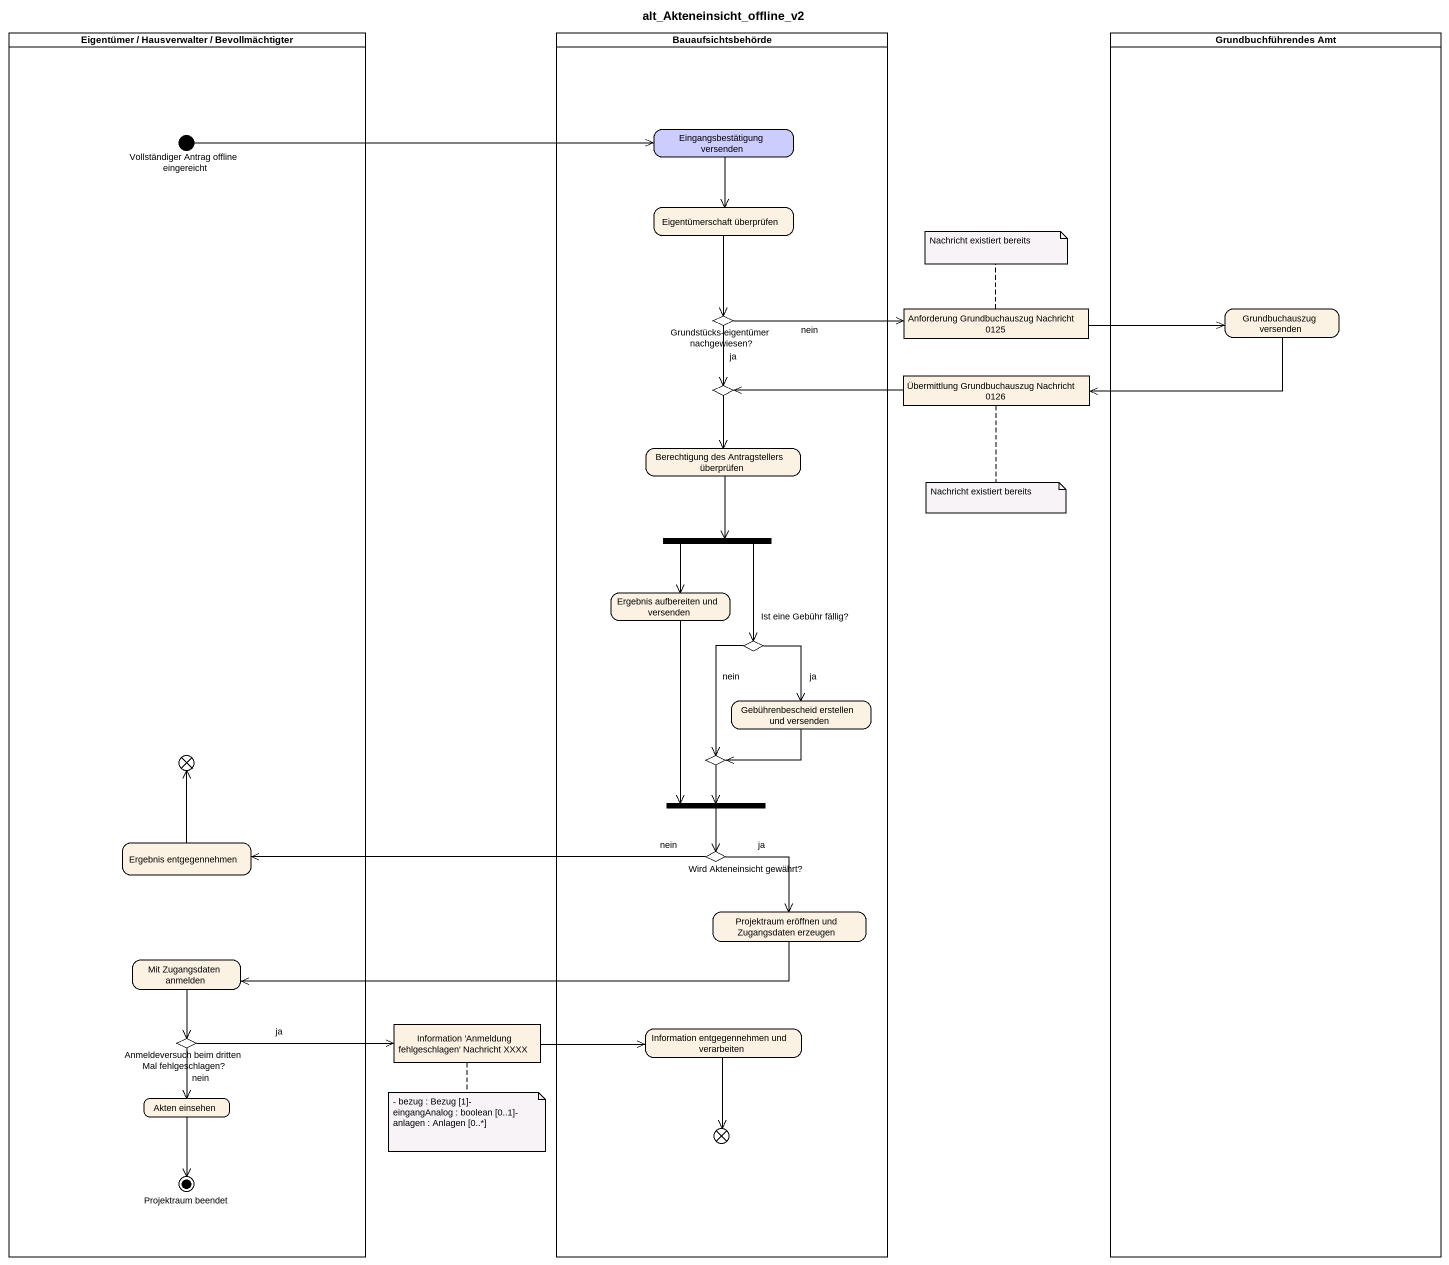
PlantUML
@startuml
title alt_Akteneinsicht_offline_v2
hide empty description
state "Eigentümer / Hausverwalter / Bevollmächtigter" as Eigentümer_Hausverwalter <<partition>> {
  state "Vollständiger Antrag offline eingereicht" as Vollständiger_Antrag <<start>>
  state flowfinal1 <<end>>
  state "Ergebnis entgegennehmen" as Ergebnis_entgegennehmen
  state "Mit Zugangsdaten anmelden" as Mit_Zugangsdaten_anmelden
  state "Anmeldeversuch beim dritten Mal fehlgeschlagen?" as Anmeldeversuch_beim_dritten <<choice>>
  state "Akten einsehen" as Akten_einsehen
  state "Projektraum beendet" as Projektraum_beendet <<end>>
}
state Bauaufsichtsbehörde <<partition>> {
  state "Eingangsbestätigung versenden" as Eingangsbestätigung #CCCCFF
  state "Eigentümerschaft überprüfen" as Eigentümerschaft_überprüfen
  state "Grundstücks-eigentümer nachgewiesen?" as Grundstücks_eigentümer <<choice>>
  state choice1 <<choice>>
  state "Berechtigung des Antragstellers überprüfen" as Berechtigung_des
  state fork1 <<fork>>
  state "Ergebnis aufbereiten und versenden" as Ergebnis_aufbereiten_und
  state "Ist eine Gebühr fällig?" as Ist_eine_Gebühr_fällig <<choice>>
  state "Gebührenbescheid erstellen und versenden" as Gebührenbescheid_erstellen
  state choice2 <<choice>>
  state fork2 <<join>>
  state "Wird Akteneinsicht gewährt?" as Wird_Akteneinsicht_gewährt <<choice>>
  state "Projektraum eröffnen und Zugangsdaten erzeugen" as Projektraum_eröffnen_und
  state "Information entgegennehmen und verarbeiten" as Information_entgegennehmen
  state flowfinal2 <<end>>
}
state "Grundbuchführendes Amt" as Grundbuchführendes_Amt <<partition>> {
  state "Grundbuchauszug versenden" as Grundbuchauszug_versenden
}
state "Anforderung Grundbuchauszug Nachricht 0125" as Anforderung_Grundbuchauszug <<object>>
state "Übermittlung Grundbuchauszug Nachricht 0126" as Übermittlung <<object>>
state "Information 'Anmeldung fehlgeschlagen' Nachricht XXXX" as Information_Anmeldung <<object>>
Eingangsbestätigung --> Eigentümerschaft_überprüfen
Vollständiger_Antrag -right-> Eingangsbestätigung
Eigentümerschaft_überprüfen --> Grundstücks_eigentümer
Grundstücks_eigentümer -right-> Anforderung_Grundbuchauszug : nein
Grundstücks_eigentümer --> choice1 : ja
Anforderung_Grundbuchauszug -right-> Grundbuchauszug_versenden
Grundbuchauszug_versenden -left-> Übermittlung
choice1 --> Berechtigung_des
Übermittlung -left-> choice1
Berechtigung_des --> fork1
fork1 --> Ergebnis_aufbereiten_und
fork1 --> Ist_eine_Gebühr_fällig
Ergebnis_aufbereiten_und --> fork2
Ist_eine_Gebühr_fällig --> Gebührenbescheid_erstellen : ja
Ist_eine_Gebühr_fällig --> choice2 : nein
Gebührenbescheid_erstellen -left-> choice2
choice2 --> fork2
fork2 --> Wird_Akteneinsicht_gewährt
Ergebnis_entgegennehmen -up-> flowfinal1
Wird_Akteneinsicht_gewährt -left-> Ergebnis_entgegennehmen : nein
Wird_Akteneinsicht_gewährt --> Projektraum_eröffnen_und : ja
Projektraum_eröffnen_und -left-> Mit_Zugangsdaten_anmelden
Mit_Zugangsdaten_anmelden --> Anmeldeversuch_beim_dritten
Anmeldeversuch_beim_dritten -right-> Information_Anmeldung : ja
Anmeldeversuch_beim_dritten --> Akten_einsehen : nein
Information_Anmeldung -right-> Information_entgegennehmen
Information_entgegennehmen --> flowfinal2
Akten_einsehen --> Projektraum_beendet
note top of Anforderung_Grundbuchauszug : Nachricht existiert bereits
note bottom of Übermittlung : Nachricht existiert bereits
note bottom of Information_Anmeldung : - bezug : Bezug [1]- eingangAnalog : boolean [0..1]- anlagen : Anlagen [0..*]
@enduml
